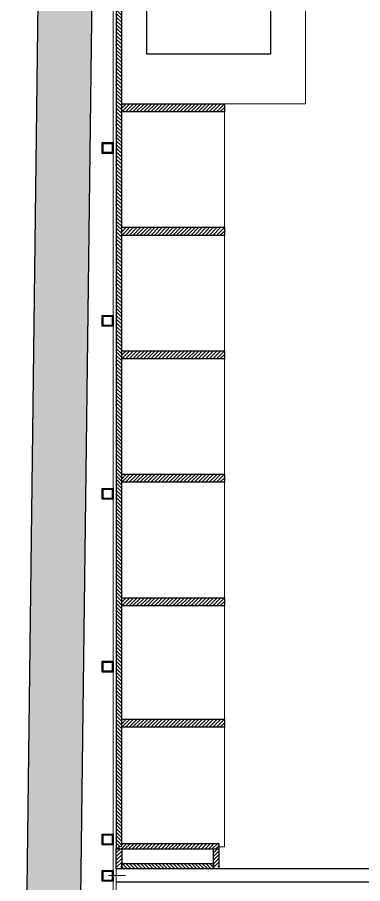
# Model space of a CAD drawing. Header units: millimetres. Extents: x 17474 to 44983, y -1049 to 14585.
# Drawn here: x 17789.2 to 17917.1, y 1561.1 to 1881.8 of the extents above; entities that cross this region are included whole.
import ezdxf

# ---------------------------------------------------------------- set-up
doc = ezdxf.new("R2010")
doc.units = ezdxf.units.MM
for name, color, linetype in [('DUVARIC', 254, 'Continuous'), ('INT-MDF', 230, 'Continuous'), ('INT-PROFİL', 160, 'Continuous'), ('TXT-YOO', 7, 'Continuous'), ('WINDOW-YOO', 135, 'Continuous')]:
    doc.layers.add(name, color=color, linetype=linetype)
doc.layers.add('INT-AQUAPANEL', color=255, linetype='Continuous', lineweight=13)
doc.layers.add('INT-HATCH', color=252, linetype='Continuous', lineweight=9)
doc.layers.add('INT-ELE-2', color=7, linetype='Continuous', lineweight=5, true_color=0x525252)

# ---------------------------------------------------------------- blocks, each defined once
blk = doc.blocks.new('profil')
at = {"layer": 'INT-PROFİL'}
for points in [[(3524.77, 6983.36), (3528.77, 6983.36), (3528.77, 6979.36), (3524.77, 6979.36)], [(3525.07, 6983.06), (3528.47, 6983.06), (3528.47, 6979.66), (3525.07, 6979.66)]]:
    blk.add_lwpolyline(points, close=True, dxfattribs=at)

msp = doc.modelspace()

# ---------------------------------------------------------------- hatches: boundary and pattern name
at = {"layer": 'DUVARIC'}
h = msp.add_hatch(dxfattribs=at)
h.set_pattern_fill('JIS_STN_2.5', color=256, scale=2, angle=-0.33)
h.set_pattern_definition([(44.669988, (-17068.903, -6479.164), (-3.5151114, 3.5558391), []), (44.669988, (-17065.373, -6479.1844), (-3.5151114, 3.5558391), [2.4, -1])])
h.paths.add_polyline_path([(17800.69, 2196.15), (17789.21, 1270.83), (17809.12, 1270.42), (17820.69, 2195.9)])
at = {"layer": 'INT-HATCH'}
h = msp.add_hatch(dxfattribs=at)
h.set_pattern_fill('LINE', color=256, scale=0.3, angle=315, style=0)
h.set_pattern_definition([(315, (48626.1762, -17899.6869), (0.67351921, 0.67351921), [])])
h.paths.add_polyline_path([(17825.87, 2184.01), (17825.87, 1573.94), (17826.87, 1573.95), (17826.84, 1574.95), (17827.84, 1574.94), (17827.87, 2183.01), (17826.87, 2183.01), (17826.87, 2184.01)])
h = msp.add_hatch(dxfattribs=at)
h.set_pattern_fill('LINE', color=256, scale=0.3, angle=225, style=0)
h.set_pattern_definition([(225, (33482.7598, 10519.9732), (0.67351921, -0.67351921), [])])
h.paths.add_polyline_path([(17827.87, 1846.8), (17827.87, 1849.8), (17865.87, 1849.8), (17865.87, 1846.8)])
h = msp.add_hatch(dxfattribs=at)
h.set_pattern_fill('LINE', color=256, scale=0.3, angle=225, style=0)
h.set_pattern_definition([(225, (33482.76, 10474.2649), (0.67351921, -0.67351921), [])])
h.paths.add_polyline_path([(17827.87, 1801.09), (17827.87, 1804.09), (17865.87, 1804.09), (17865.87, 1801.09)])
h = msp.add_hatch(dxfattribs=at)
h.set_pattern_fill('LINE', color=256, scale=0.3, angle=225, style=0)
h.set_pattern_definition([(225, (33482.7601, 10428.5567), (0.67351921, -0.67351921), [])])
h.paths.add_polyline_path([(17827.87, 1755.38), (17827.87, 1758.38), (17865.87, 1758.38), (17865.87, 1755.38)])
h = msp.add_hatch(dxfattribs=at)
h.set_pattern_fill('LINE', color=256, scale=0.3, angle=225, style=0)
h.set_pattern_definition([(225, (33482.7602, 10382.8484), (0.67351921, -0.67351921), [])])
h.paths.add_polyline_path([(17827.87, 1709.67), (17827.87, 1712.67), (17865.87, 1712.67), (17865.87, 1709.67)])
h = msp.add_hatch(dxfattribs=at)
h.set_pattern_fill('LINE', color=256, scale=0.3, angle=225, style=0)
h.set_pattern_definition([(225, (33482.7603, 10337.14015), (0.67351921, -0.67351921), [])])
h.paths.add_polyline_path([(17827.87, 1663.96), (17827.87, 1666.96), (17865.87, 1666.96), (17865.87, 1663.96)])
h = msp.add_hatch(dxfattribs=at)
h.set_pattern_fill('LINE', color=256, scale=0.3, angle=225, style=0)
h.set_pattern_definition([(225, (33482.7603, 10292.14015), (0.67351921, -0.67351921), [])])
h.paths.add_polyline_path([(17827.87, 1618.96), (17827.87, 1621.96), (17865.87, 1621.96), (17865.87, 1618.96)])
h = msp.add_hatch(dxfattribs=at)
h.set_pattern_fill('LINE', color=256, scale=0.3, angle=225, style=0)
h.set_pattern_definition([(225, (33391.33905, 10427.9556), (0.67351921, -0.67351921), [])])
h.paths.add_polyline_path([(17827.87, 1573.95), (17827.87, 1575.94), (17863.87, 1575.95), (17863.87, 1573.95)])
h = msp.add_hatch(dxfattribs=at)
h.set_pattern_fill('LINE', color=256, scale=0.3, angle=45, style=0)
h.set_pattern_definition([(45, (2008.5634, -6879.2418), (-0.67351921, 0.67351921), [])])
h.paths.add_polyline_path([(17825.87, 1567.26), (17825.87, 1573.95), (17827.87, 1573.95), (17827.87, 1567.26)])
h = msp.add_hatch(dxfattribs=at)
h.set_pattern_fill('LINE', color=256, scale=0.3, angle=45, style=0)
h.set_pattern_definition([(45, (2044.5632, -6879.2418), (-0.67351921, 0.67351921), [])])
h.paths.add_polyline_path([(17861.87, 1567.26), (17861.87, 1573.95), (17863.87, 1573.95), (17863.87, 1567.26)])
h = msp.add_hatch(dxfattribs=at)
h.set_pattern_fill('LINE', color=256, scale=0.3, angle=-45, style=0)
h.set_pattern_definition([(315, (9408.6834, 17385.8917), (0.67351921, 0.67351921), [])])
h.paths.add_polyline_path([(17827.87, 1568.59), (17861.87, 1568.58), (17861.87, 1566.58), (17827.87, 1566.59)])

# ---------------------------------------------------------------- linework, layer by layer
at = {"layer": 'DUVARIC'}
msp.add_lwpolyline([(17800.69, 2196.15), (17789.21, 1270.83), (17809.12, 1270.42), (17820.69, 2195.9), (17800.69, 2196.15)], dxfattribs=at)
at = {"layer": 'INT-AQUAPANEL'}
for p, q in [((17824.68, 2192), (17824.67, 1308.39)), ((17825.88, 2190.69), (17825.87, 1309.59)), ((17825.88, 2154.22), (17825.87, 1309.59)), ((17822.98, 1564.12), (17829.25, 1564.12))]:
    msp.add_line(p, q, dxfattribs=at)
at = {"layer": 'INT-ELE-2', "elevation": 0}
for points in [[(17865.87, 1950.83), (17895.88, 1950.83), (17895.88, 1849.8), (17865.87, 1849.8)], [(17863.87, 1574.67), (17865.88, 1574.67), (17865.87, 1849.8)]]:
    msp.add_lwpolyline(points, dxfattribs=at)
at = {"layer": 'INT-MDF'}
msp.add_line((17827.87, 1573.95, 0), (17861.87, 1573.95, 0), dxfattribs=at)
at = {"layer": 'INT-MDF', "elevation": 0}
for points in [[(17825.87, 2184.01), (17825.87, 1573.95), (17826.87, 1573.95), (17826.87, 1574.95), (17827.87, 1574.94), (17827.87, 2183.01), (17826.87, 2183.01), (17826.87, 2184.01), (17825.87, 2184.01)], [(17826.87, 1573.95), (17826.87, 1574.95), (17827.87, 1574.95), (17827.87, 1575.94), (17863.87, 1575.94), (17863.87, 1573.95)]]:
    msp.add_lwpolyline(points, dxfattribs=at)
for points in [[(17827.87, 1846.8), (17827.87, 1849.8), (17865.88, 1849.8), (17865.88, 1846.8)], [(17827.87, 1801.09), (17827.87, 1804.09), (17865.88, 1804.09), (17865.88, 1801.09)], [(17827.87, 1755.38), (17827.87, 1758.38), (17865.88, 1758.38), (17865.88, 1755.38)], [(17827.87, 1709.67), (17827.87, 1712.67), (17865.88, 1712.67), (17865.88, 1709.67)], [(17827.87, 1663.96), (17827.87, 1666.96), (17865.88, 1666.96), (17865.88, 1663.96)], [(17827.87, 1618.96), (17827.87, 1621.96), (17865.88, 1621.96), (17865.88, 1618.96)]]:
    msp.add_lwpolyline(points, close=True, dxfattribs=at)
at = {"layer": 'INT-MDF'}
for points in [[(17825.87, 1566.58, 0), (17825.87, 1573.95, 0), (17827.87, 1573.95, 0), (17827.87, 1566.58, 0)], [(17861.87, 1566.58, 0), (17861.87, 1573.95, 0), (17863.87, 1573.95, 0), (17863.87, 1566.58, 0)], [(17827.87, 1568.58, 0), (17861.87, 1568.58, 0), (17861.87, 1566.58, 0), (17827.87, 1566.58, 0)]]:
    msp.add_polyline3d(points, close=True, dxfattribs=at)
at = {"layer": 'TXT-YOO', "color": 30}
msp.add_lwpolyline([(17837.19, 1932.87), (17882.93, 1932.87), (17882.93, 1868.23), (17837.19, 1868.23)], close=True, dxfattribs=at)
at = {"layer": 'WINDOW-YOO'}
for p, q in [((18555.81, 1566.58, 0), (17825.88, 1566.58, 0)), ((18555.81, 1561.58, 0), (17825.88, 1561.58, 0))]:
    msp.add_line(p, q, dxfattribs=at)

# ---------------------------------------------------------------- block references
at = {"layer": 'INT-PROFİL', "rotation": 270}
for p in [(10841.32, 5360.19), (10841.32, 5296.19), (10841.32, 5232.19), (10841.32, 5168.19), (10841.32, 5104.19), (10841.32, 5090.72)]:
    msp.add_blockref('profil', p, dxfattribs=at)

doc.saveas('drawing.dxf')
